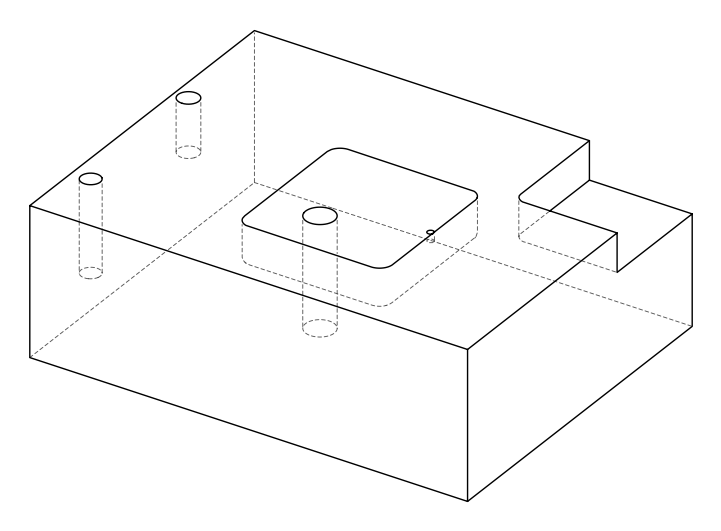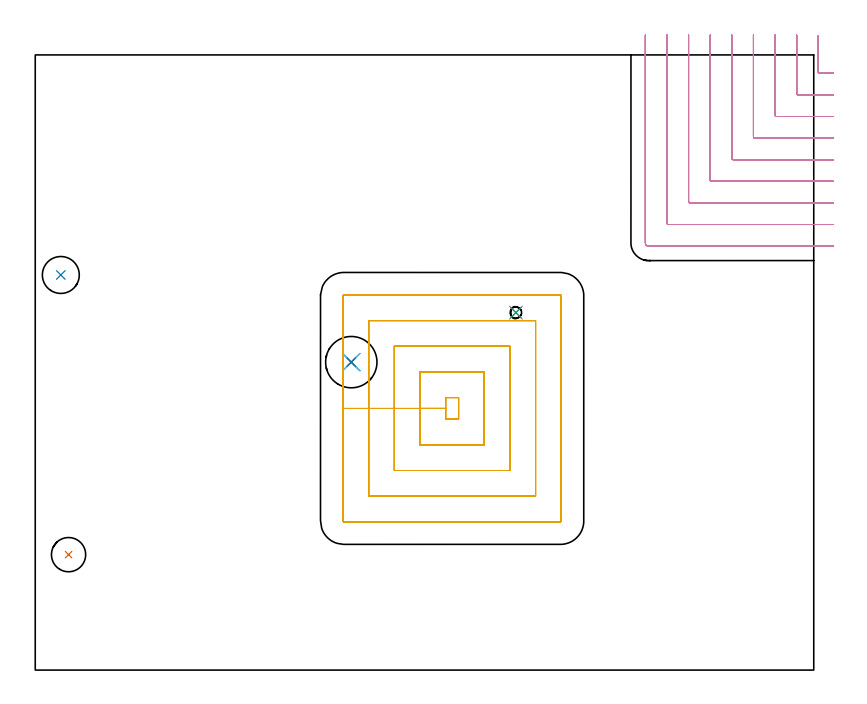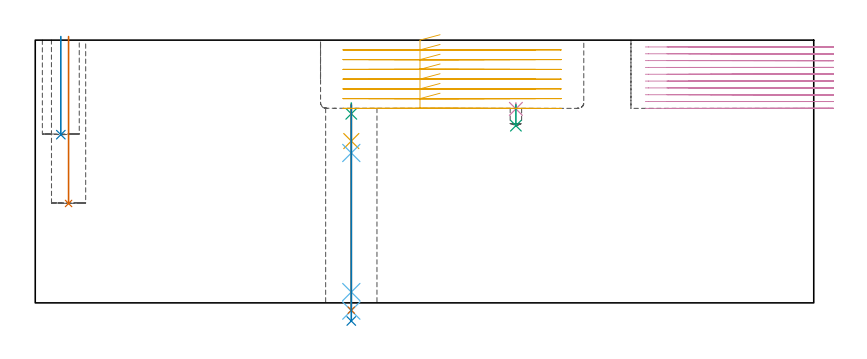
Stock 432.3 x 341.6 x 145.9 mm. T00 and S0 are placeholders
(PLAN: 11 operations, 9 tool changes, 48.1 min)
(1 INDEXABLE_INSERT_DRILL_BLIND_HOLE_FROM_SOLID | STEP1POCKET | NXT0302_009 | 0.37 min | 25609 mm3)
(2 INDEXABLE_INSERT_DRILL_BLIND_HOLE_FROM_SOLID_1 | STEP1POCKET_1 | NXT0302_012 | 0.22 min | 17226 mm3)
(3 SPOT_DRILL | STEP1HOLE | NXT0321_9005460120000 | 0.06 min | 4452 mm3)
(4 SPOT_DRILL_1 | STEP1POCKET_2 | NXT0321_9005460120000 | 0.04 min | 4145 mm3)
(5 DRILL_BLIND_HOLE_INTO_CENTER | STEP1HOLE | NXT0301_092 | 0.09 min | 1800 mm3)
(6 GUN_DRILL_THROUGH_HOLE | STEP1HOLE | UGT0307_009 | 0.56 min | 10287 mm3)
(7 DRILL_TO_ENLARGE_THROUGH_HOLE | STEP1HOLE | NXT0301_104 | 0.47 min | 5857 mm3)
(8 DRILL_TO_ENLARGE_THROUGH_HOLE_1 | STEP1HOLE | UGT0301_392 | 0.49 min | 70593 mm3)
(9 DRILL_BLIND_HOLE_INTO_CENTER_1 | STEP1POCKET_2 | NXT0301_035 | 0.06 min | 297 mm3)
(10 MILL_CORNER_NOTCH_RECTANGULAR | CORNER_NOTCH_RECTANGULAR | NXT0201_012 | Follow Part, ap 4, ae 75% | 25 min | 438547 mm3)
(11 MILL_RECTANGULAR_POCKET | POCKET_RECTANGULAR_STRAIGHT | NXT0201_007 | Follow Part, ap 6.25, ae 75% | 20.8 min | 801548 mm3)
(TOOL NXT0302_009 | Index. Insert Drill 19mm [880-D1900L25-05] | D19 PA176 FL95 Z2)
(TOOL NXT0302_012 | Index. Insert Drill 20.5mm [880-D2050L25-03] | D20.5 PA176 FL62 Z2)
(TOOL NXT0321_9005460120000 | NC Spot Drill, 142deg, 12mm, Carbide, Uncoated | D12 PA142 FL30 Z2)
(TOOL NXT0301_092 | Carbide Drill 12.1mm [860.1-1210-061A1-MM 2214] | D12.1 PA140 FL77 Z2)
(TOOL UGT0307_009 | Gun Drill 12 mm | D12 PA130 FL24 Z1)
(TOOL NXT0301_104 | Carbide Drill 14mm [860.1-1400-112A1-MM 2214] | D14 PA140 FL123 Z2)
(TOOL UGT0301_392 | Twist Drill 28.5 mm | D28.5 PA118 FL165 Z2)
(TOOL NXT0301_035 | Carbide Drill 6.4mm [860.1-0640-032A1-MM 2214] | D6.4 PA140 FL53 Z2)
(TOOL NXT0201_012 | ENDMILL 16mm [2P460-1600-NA 1630] | D16 FL38 Z6)
(TOOL NXT0201_007 | ENDMILL 25mm [R216.25-25050GCK54P 1620] | D25 R3 FL54 Z5)
(OP 1 INDEXABLE_INSERT_DRILL_BLIND_HOLE_FROM_SOLID)
G17 G21 G94 G90
T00 M6
G54
G17 G0 G90 X18.5 Y64.1 S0 M3
G43 Z155.9 H1
G94 G81 G98 Z55.2 F250. R147.9
G80
M5
M2
(OP 2 INDEXABLE_INSERT_DRILL_BLIND_HOLE_FROM_SOLID_1)
G17 G21 G94 G90
T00 M6
G54
G17 G0 G90 X14.2 Y219.4 S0 M3
G43 Z155.9 H1
G94 G81 G98 Z93.4 F250. R147.9
G80
M5
M2
(OP 3 SPOT_DRILL)
G17 G21 G94 G90
T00 M6
G54
G17 G0 G90 X175.5 Y171. S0 M3
G43 Z155.9 H0
G94 G81 G98 Z105. F250. R111.
G80
M5
M2
(OP 4 SPOT_DRILL_1)
G17 G21 G94 G90
T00 M6
G54
G17 G0 G90 X266.9 Y198.5 S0 M3
G43 Z155.9 H0
G94 G81 G98 Z107.725 F250. R111.
G80
M5
M2
(OP 5 DRILL_BLIND_HOLE_INTO_CENTER)
G17 G21 G94 G90
T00 M6
G54
G17 G0 G90 X175.5 Y171. S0 M3
G43 Z155.9 H1
G94 G81 G98 Z89.85 F250. R110.
G80
M5
M2
(OP 6 GUN_DRILL_THROUGH_HOLE)
G17 G21 G94 G90
T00 M6
G54
G17 G0 G90 X175.5 Y171. M8
G43 Z155.9 H0
Z102.865
S716 M3
G94 G1 Z83.236 F125. M26
G4 X.084
Z6. F250.
G4 X.084
Z-4.298 F125.
G4 X.084
M5
M9
G0 Z102.865
Z155.9
M2
(OP 7 DRILL_TO_ENLARGE_THROUGH_HOLE)
G17 G21 G94 G90
T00 M6
G54
G17 G0 G90 X175.5 Y171. S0 M3
G43 Z155.9 H1
G94 G73 G98 Z-4.048 F250. Q12.45 R110.
G80
M5
M2
(OP 8 DRILL_TO_ENLARGE_THROUGH_HOLE_1)
G17 G21 G94 G90
T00 M6
G54
G17 G0 G90 X175.5 Y171. S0 M3
G43 Z155.9 H0
G94 G73 G98 Z-10.062 F250. Q23.612 R110.
G80
M5
M2
(OP 9 DRILL_BLIND_HOLE_INTO_CENTER_1)
G17 G21 G94 G90
T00 M6
G54
G17 G0 G90 X266.9 Y198.5 S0 M3
G43 Z155.9 H1
G94 G81 G98 Z98.4 F250. R110.
G80
M5
M2
(OP 10 MILL_CORNER_NOTCH_RECTANGULAR)
G17 G21 G94 G90
T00 M6
G54
G17 G0 G90 X434.8 Y352.199 S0 M3
G43 Z155.9 H1
Z142.11
G94 G1 Y349.199 F250.
Y332.193 F500.
G3 X435.593 Y331.4 R0.8
G1 X440.3
X443.3 F250.
G0 Z155.9
X422.8 Y352.6
Z142.11
G1 Y349.6
Y320.194 F500.
G3 X423.594 Y319.4 R0.8
G1 X440.3
X443.3 F250.
G0 Z155.9
X410.8 Y352.6
Z142.11
G1 Y349.6
Y308.194 F500.
G3 X411.594 Y307.4 R0.8
G1 X440.3
X443.3 F250.
G0 Z155.9
X398.8 Y352.6
Z142.11
G1 Y349.6
Y296.194 F500.
G3 X399.594 Y295.4 R0.8
G1 X440.3
X443.3 F250.
G0 Z155.9
X386.8 Y352.6
Z142.11
G1 Y349.6
Y284.195 F500.
G3 X387.595 Y283.4 R0.8
G1 X440.3
X443.3 F250.
G0 Z155.9
X374.8 Y352.6
Z142.11
G1 Y349.6
Y272.195 F500.
G3 X375.595 Y271.4 R0.8
G1 X440.3
X443.3 F250.
G0 Z155.9
X362.8 Y352.6
Z142.11
G1 Y349.6
Y260.195 F500.
G3 X363.595 Y259.4 R0.8
G1 X440.3
X443.3 F250.
G0 Z155.9
X350.8 Y352.6
Z142.11
G1 Y349.6
Y248.196 F500.
G3 X351.596 Y247.4 R0.8
G1 X440.3
X443.3 F250.
G0 Z155.9
X338.8 Y352.6
Z142.11
G1 Y349.6
Y237.2 F500.
G3 X340.6 Y235.4 R1.8
G1 X440.3
X443.3 F250.
G0 Z155.9
X434.8 Y352.199
Z138.32
G1 Y349.199
Y332.193 F500.
G3 X435.593 Y331.4 R0.8
G1 X440.3
X443.3 F250.
G0 Z155.9
X422.8 Y352.6
Z138.32
G1 Y349.6
Y320.194 F500.
G3 X423.594 Y319.4 R0.8
G1 X440.3
X443.3 F250.
G0 Z155.9
X410.8 Y352.6
Z138.32
G1 Y349.6
Y308.194 F500.
G3 X411.594 Y307.4 R0.8
G1 X440.3
X443.3 F250.
G0 Z155.9
X398.8 Y352.6
Z138.32
G1 Y349.6
Y296.194 F500.
G3 X399.594 Y295.4 R0.8
G1 X440.3
X443.3 F250.
G0 Z155.9
X386.8 Y352.6
Z138.32
G1 Y349.6
Y284.195 F500.
G3 X387.595 Y283.4 R0.8
G1 X440.3
X443.3 F250.
G0 Z155.9
X374.8 Y352.6
Z138.32
G1 Y349.6
Y272.195 F500.
G3 X375.595 Y271.4 R0.8
G1 X440.3
X443.3 F250.
G0 Z155.9
X362.8 Y352.6
Z138.32
G1 Y349.6
Y260.195 F500.
G3 X363.595 Y259.4 R0.8
G1 X440.3
X443.3 F250.
G0 Z155.9
X350.8 Y352.6
Z138.32
G1 Y349.6
Y248.196 F500.
G3 X351.596 Y247.4 R0.8
G1 X440.3
X443.3 F250.
G0 Z155.9
X338.8 Y352.6
Z138.32
G1 Y349.6
Y237.2 F500.
G3 X340.6 Y235.4 R1.8
G1 X440.3
X443.3 F250.
G0 Z155.9
X434.8 Y352.199
Z134.53
G1 Y349.199
Y332.193 F500.
G3 X435.593 Y331.4 R0.8
G1 X440.3
X443.3 F250.
G0 Z155.9
X422.8 Y352.6
Z134.53
G1 Y349.6
Y320.194 F500.
G3 X423.594 Y319.4 R0.8
G1 X440.3
X443.3 F250.
G0 Z155.9
X410.8 Y352.6
Z134.53
G1 Y349.6
Y308.194 F500.
G3 X411.594 Y307.4 R0.8
G1 X440.3
X443.3 F250.
G0 Z155.9
X398.8 Y352.6
Z134.53
G1 Y349.6
Y296.194 F500.
G3 X399.594 Y295.4 R0.8
G1 X440.3
X443.3 F250.
G0 Z155.9
X386.8 Y352.6
Z134.53
G1 Y349.6
Y284.195 F500.
G3 X387.595 Y283.4 R0.8
G1 X440.3
X443.3 F250.
G0 Z155.9
X374.8 Y352.6
Z134.53
G1 Y349.6
Y272.195 F500.
G3 X375.595 Y271.4 R0.8
G1 X440.3
X443.3 F250.
G0 Z155.9
X362.8 Y352.6
Z134.53
G1 Y349.6
Y260.195 F500.
G3 X363.595 Y259.4 R0.8
G1 X440.3
X443.3 F250.
G0 Z155.9
X350.8 Y352.6
Z134.53
G1 Y349.6
Y248.196 F500.
G3 X351.596 Y247.4 R0.8
G1 X440.3
X443.3 F250.
G0 Z155.9
X338.8 Y352.6
Z134.53
G1 Y349.6
Y237.2 F500.
G3 X340.6 Y235.4 R1.8
G1 X440.3
X443.3 F250.
G0 Z155.9
X434.8 Y352.199
Z130.74
G1 Y349.199
Y332.193 F500.
G3 X435.593 Y331.4 R0.8
G1 X440.3
X443.3 F250.
G0 Z155.9
X422.8 Y352.6
Z130.74
G1 Y349.6
Y320.194 F500.
G3 X423.594 Y319.4 R0.8
G1 X440.3
X443.3 F250.
G0 Z155.9
X410.8 Y352.6
Z130.74
G1 Y349.6
Y308.194 F500.
G3 X411.594 Y307.4 R0.8
G1 X440.3
X443.3 F250.
G0 Z155.9
X398.8 Y352.6
Z130.74
G1 Y349.6
Y296.194 F500.
G3 X399.594 Y295.4 R0.8
G1 X440.3
X443.3 F250.
G0 Z155.9
X386.8 Y352.6
Z130.74
G1 Y349.6
Y284.195 F500.
G3 X387.595 Y283.4 R0.8
G1 X440.3
X443.3 F250.
G0 Z155.9
X374.8 Y352.6
Z130.74
G1 Y349.6
Y272.195 F500.
G3 X375.595 Y271.4 R0.8
G1 X440.3
X443.3 F250.
G0 Z155.9
X362.8 Y352.6
Z130.74
G1 Y349.6
Y260.195 F500.
G3 X363.595 Y259.4 R0.8
G1 X440.3
X443.3 F250.
G0 Z155.9
X350.8 Y352.6
Z130.74
G1 Y349.6
Y248.196 F500.
G3 X351.596 Y247.4 R0.8
G1 X440.3
X443.3 F250.
G0 Z155.9
X338.8 Y352.6
Z130.74
G1 Y349.6
Y237.2 F500.
G3 X340.6 Y235.4 R1.8
G1 X440.3
X443.3 F250.
G0 Z155.9
X434.8 Y352.199
Z126.95
G1 Y349.199
Y332.193 F500.
G3 X435.593 Y331.4 R0.8
G1 X440.3
X443.3 F250.
G0 Z155.9
X422.8 Y352.6
Z126.95
G1 Y349.6
Y320.194 F500.
G3 X423.594 Y319.4 R0.8
G1 X440.3
X443.3 F250.
G0 Z155.9
X410.8 Y352.6
Z126.95
G1 Y349.6
Y308.194 F500.
G3 X411.594 Y307.4 R0.8
G1 X440.3
X443.3 F250.
G0 Z155.9
X398.8 Y352.6
Z126.95
G1 Y349.6
Y296.194 F500.
G3 X399.594 Y295.4 R0.8
G1 X440.3
X443.3 F250.
G0 Z155.9
X386.8 Y352.6
Z126.95
G1 Y349.6
Y284.195 F500.
G3 X387.595 Y283.4 R0.8
G1 X440.3
X443.3 F250.
G0 Z155.9
X374.8 Y352.6
Z126.95
G1 Y349.6
Y272.195 F500.
G3 X375.595 Y271.4 R0.8
G1 X440.3
X443.3 F250.
G0 Z155.9
X362.8 Y352.6
Z126.95
G1 Y349.6
Y260.195 F500.
G3 X363.595 Y259.4 R0.8
G1 X440.3
X443.3 F250.
G0 Z155.9
X350.8 Y352.6
Z126.95
G1 Y349.6
Y248.196 F500.
G3 X351.596 Y247.4 R0.8
G1 X440.3
X443.3 F250.
G0 Z155.9
X338.8 Y352.6
Z126.95
G1 Y349.6
Y237.2 F500.
G3 X340.6 Y235.4 R1.8
G1 X440.3
X443.3 F250.
G0 Z155.9
X434.8 Y352.199
Z123.16
G1 Y349.199
Y332.193 F500.
G3 X435.593 Y331.4 R0.8
G1 X440.3
X443.3 F250.
G0 Z155.9
X422.8 Y352.6
Z123.16
G1 Y349.6
Y320.194 F500.
G3 X423.594 Y319.4 R0.8
G1 X440.3
X443.3 F250.
G0 Z155.9
X410.8 Y352.6
Z123.16
G1 Y349.6
Y308.194 F500.
G3 X411.594 Y307.4 R0.8
G1 X440.3
X443.3 F250.
G0 Z155.9
X398.8 Y352.6
Z123.16
G1 Y349.6
Y296.194 F500.
G3 X399.594 Y295.4 R0.8
G1 X440.3
X443.3 F250.
G0 Z155.9
X386.8 Y352.6
Z123.16
G1 Y349.6
Y284.195 F500.
G3 X387.595 Y283.4 R0.8
G1 X440.3
X443.3 F250.
G0 Z155.9
X374.8 Y352.6
Z123.16
G1 Y349.6
Y272.195 F500.
G3 X375.595 Y271.4 R0.8
G1 X440.3
X443.3 F250.
G0 Z155.9
X362.8 Y352.6
Z123.16
G1 Y349.6
Y260.195 F500.
G3 X363.595 Y259.4 R0.8
G1 X440.3
X443.3 F250.
G0 Z155.9
X350.8 Y352.6
Z123.16
G1 Y349.6
Y248.196 F500.
G3 X351.596 Y247.4 R0.8
G1 X440.3
X443.3 F250.
G0 Z155.9
X338.8 Y352.6
Z123.16
G1 Y349.6
Y237.2 F500.
G3 X340.6 Y235.4 R1.8
G1 X440.3
X443.3 F250.
G0 Z155.9
X434.8 Y352.199
Z119.37
G1 Y349.199
Y332.193 F500.
G3 X435.593 Y331.4 R0.8
G1 X440.3
X443.3 F250.
G0 Z155.9
X422.8 Y352.6
Z119.37
G1 Y349.6
Y320.194 F500.
G3 X423.594 Y319.4 R0.8
G1 X440.3
X443.3 F250.
G0 Z155.9
X410.8 Y352.6
Z119.37
G1 Y349.6
Y308.194 F500.
G3 X411.594 Y307.4 R0.8
G1 X440.3
X443.3 F250.
G0 Z155.9
X398.8 Y352.6
Z119.37
G1 Y349.6
Y296.194 F500.
G3 X399.594 Y295.4 R0.8
G1 X440.3
X443.3 F250.
G0 Z155.9
X386.8 Y352.6
Z119.37
G1 Y349.6
Y284.195 F500.
G3 X387.595 Y283.4 R0.8
G1 X440.3
X443.3 F250.
G0 Z155.9
X374.8 Y352.6
Z119.37
G1 Y349.6
Y272.195 F500.
G3 X375.595 Y271.4 R0.8
G1 X440.3
X443.3 F250.
G0 Z155.9
X362.8 Y352.6
Z119.37
G1 Y349.6
Y260.195 F500.
G3 X363.595 Y259.4 R0.8
G1 X440.3
X443.3 F250.
G0 Z155.9
X350.8 Y352.6
Z119.37
G1 Y349.6
Y248.196 F500.
G3 X351.596 Y247.4 R0.8
G1 X440.3
X443.3 F250.
G0 Z155.9
X338.8 Y352.6
Z119.37
G1 Y349.6
Y237.2 F500.
G3 X340.6 Y235.4 R1.8
G1 X440.3
X443.3 F250.
G0 Z155.9
X434.8 Y352.199
Z115.58
G1 Y349.199
Y332.193 F500.
G3 X435.593 Y331.4 R0.8
G1 X440.3
X443.3 F250.
G0 Z155.9
X422.8 Y352.6
Z115.58
G1 Y349.6
Y320.194 F500.
G3 X423.594 Y319.4 R0.8
G1 X440.3
X443.3 F250.
G0 Z155.9
X410.8 Y352.6
Z115.58
G1 Y349.6
Y308.194 F500.
G3 X411.594 Y307.4 R0.8
G1 X440.3
X443.3 F250.
G0 Z155.9
X398.8 Y352.6
Z115.58
G1 Y349.6
Y296.194 F500.
G3 X399.594 Y295.4 R0.8
G1 X440.3
X443.3 F250.
G0 Z155.9
X386.8 Y352.6
Z115.58
G1 Y349.6
Y284.195 F500.
G3 X387.595 Y283.4 R0.8
G1 X440.3
X443.3 F250.
G0 Z155.9
X374.8 Y352.6
Z115.58
G1 Y349.6
Y272.195 F500.
G3 X375.595 Y271.4 R0.8
G1 X440.3
X443.3 F250.
G0 Z155.9
X362.8 Y352.6
Z115.58
G1 Y349.6
Y260.195 F500.
G3 X363.595 Y259.4 R0.8
G1 X440.3
X443.3 F250.
G0 Z155.9
X350.8 Y352.6
Z115.58
G1 Y349.6
Y248.196 F500.
G3 X351.596 Y247.4 R0.8
G1 X440.3
X443.3 F250.
G0 Z155.9
X338.8 Y352.6
Z115.58
G1 Y349.6
Y237.2 F500.
G3 X340.6 Y235.4 R1.8
G1 X440.3
X443.3 F250.
G0 Z155.9
X434.8 Y352.199
Z111.79
G1 Y349.199
Y332.193 F500.
G3 X435.593 Y331.4 R0.8
G1 X440.3
X443.3 F250.
G0 Z155.9
X422.8 Y352.6
Z111.79
G1 Y349.6
Y320.194 F500.
G3 X423.594 Y319.4 R0.8
G1 X440.3
X443.3 F250.
G0 Z155.9
X410.8 Y352.6
Z111.79
G1 Y349.6
Y308.194 F500.
G3 X411.594 Y307.4 R0.8
G1 X440.3
X443.3 F250.
G0 Z155.9
X398.8 Y352.6
Z111.79
G1 Y349.6
Y296.194 F500.
G3 X399.594 Y295.4 R0.8
G1 X440.3
X443.3 F250.
G0 Z155.9
X386.8 Y352.6
Z111.79
G1 Y349.6
Y284.195 F500.
G3 X387.595 Y283.4 R0.8
G1 X440.3
X443.3 F250.
G0 Z155.9
X374.8 Y352.6
Z111.79
G1 Y349.6
Y272.195 F500.
G3 X375.595 Y271.4 R0.8
G1 X440.3
X443.3 F250.
G0 Z155.9
X362.8 Y352.6
Z111.79
G1 Y349.6
Y260.195 F500.
G3 X363.595 Y259.4 R0.8
G1 X440.3
X443.3 F250.
G0 Z155.9
X350.8 Y352.6
Z111.79
G1 Y349.6
Y248.196 F500.
G3 X351.596 Y247.4 R0.8
G1 X440.3
X443.3 F250.
G0 Z155.9
X338.8 Y352.6
Z111.79
G1 Y349.6
Y237.2 F500.
G3 X340.6 Y235.4 R1.8
G1 X440.3
X443.3 F250.
G0 Z155.9
X434.8 Y352.199
Z108.
G1 Y349.199
Y332.193 F500.
G3 X435.593 Y331.4 R0.8
G1 X440.3
X443.3 F250.
G0 Z155.9
X422.8 Y352.6
Z108.
G1 Y349.6
Y320.194 F500.
G3 X423.594 Y319.4 R0.8
G1 X440.3
X443.3 F250.
G0 Z155.9
X410.8 Y352.6
Z108.
G1 Y349.6
Y308.194 F500.
G3 X411.594 Y307.4 R0.8
G1 X440.3
X443.3 F250.
G0 Z155.9
X398.8 Y352.6
Z108.
G1 Y349.6
Y296.194 F500.
G3 X399.594 Y295.4 R0.8
G1 X440.3
X443.3 F250.
G0 Z155.9
X386.8 Y352.6
Z108.
G1 Y349.6
Y284.195 F500.
G3 X387.595 Y283.4 R0.8
G1 X440.3
X443.3 F250.
G0 Z155.9
X374.8 Y352.6
Z108.
G1 Y349.6
Y272.195 F500.
G3 X375.595 Y271.4 R0.8
G1 X440.3
X443.3 F250.
G0 Z155.9
X362.8 Y352.6
Z108.
G1 Y349.6
Y260.195 F500.
G3 X363.595 Y259.4 R0.8
G1 X440.3
X443.3 F250.
G0 Z155.9
X350.8 Y352.6
Z108.
G1 Y349.6
Y248.196 F500.
G3 X351.596 Y247.4 R0.8
G1 X440.3
X443.3 F250.
G0 Z155.9
X338.8 Y352.6
Z108.
G1 Y349.6
Y237.2 F500.
G3 X340.6 Y235.4 R1.8
G1 X440.3
X443.3 F250.
G0 Z155.9
M5
M2
(OP 11 MILL_RECTANGULAR_POCKET)
G17 G21 G94 G90
T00 M6
G54
G17 G0 G90 X224.802 Y165.55 S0 M3
G43 Z155.9 H1
Z148.9
G94 G1 X213.65 Z145.912 F250.
Y145.3 Z140.486
X227.9
Y139.3 F500.
X235.1
Y151.3
X227.9
Y145.3
X213.65
Y125.05
X249.35
Y165.55
X213.65
Y145.3
X199.4
Y110.8
X263.6
Y179.8
X199.4
Y145.3
X185.15
Y96.55
X277.85
Y194.05
X185.15
Y145.3
X170.9
Y82.8
G3 X171.4 Y82.3 R0.5
G1 X291.6
G3 X292.1 Y82.8 R0.5
G1 Y207.8
G3 X291.6 Y208.3 R0.5
G1 X171.4
G3 X170.9 Y207.8 R0.5
G1 Y145.3
Y144.3
G0 X224.802 Y165.55 Z143.486
G1 X213.65 Z140.497 F250.
Y145.3 Z135.071
X227.9
Y139.3 F500.
X235.1
Y151.3
X227.9
Y145.3
X213.65
Y125.05
X249.35
Y165.55
X213.65
Y145.3
X199.4
Y110.8
X263.6
Y179.8
X199.4
Y145.3
X185.15
Y96.55
X277.85
Y194.05
X185.15
Y145.3
X170.9
Y82.8
G3 X171.4 Y82.3 R0.5
G1 X291.6
G3 X292.1 Y82.8 R0.5
G1 Y207.8
G3 X291.6 Y208.3 R0.5
G1 X171.4
G3 X170.9 Y207.8 R0.5
G1 Y145.3
Y144.3
G0 X224.802 Y165.55 Z138.071
G1 X213.65 Z135.083 F250.
Y145.3 Z129.657
X227.9
Y139.3 F500.
X235.1
Y151.3
X227.9
Y145.3
X213.65
Y125.05
X249.35
Y165.55
X213.65
Y145.3
X199.4
Y110.8
X263.6
Y179.8
X199.4
Y145.3
X185.15
Y96.55
X277.85
Y194.05
X185.15
Y145.3
X170.9
Y82.8
G3 X171.4 Y82.3 R0.5
G1 X291.6
G3 X292.1 Y82.8 R0.5
G1 Y207.8
G3 X291.6 Y208.3 R0.5
G1 X171.4
G3 X170.9 Y207.8 R0.5
G1 Y145.3
Y144.3
G0 X224.802 Y165.55 Z132.657
G1 X213.65 Z129.669 F250.
Y145.3 Z124.243
X227.9
Y139.3 F500.
X235.1
Y151.3
X227.9
Y145.3
X213.65
Y125.05
X249.35
Y165.55
X213.65
Y145.3
X199.4
Y110.8
X263.6
Y179.8
X199.4
Y145.3
X185.15
Y96.55
X277.85
Y194.05
X185.15
Y145.3
X170.9
Y82.8
G3 X171.4 Y82.3 R0.5
G1 X291.6
G3 X292.1 Y82.8 R0.5
G1 Y207.8
G3 X291.6 Y208.3 R0.5
G1 X171.4
G3 X170.9 Y207.8 R0.5
G1 Y145.3
Y144.3
G0 X224.802 Y165.55 Z127.243
G1 X213.65 Z124.255 F250.
Y145.3 Z118.829
X227.9
Y139.3 F500.
X235.1
Y151.3
X227.9
Y145.3
X213.65
Y125.05
X249.35
Y165.55
X213.65
Y145.3
X199.4
Y110.8
X263.6
Y179.8
X199.4
Y145.3
X185.15
Y96.55
X277.85
Y194.05
X185.15
Y145.3
X170.9
Y82.8
G3 X171.4 Y82.3 R0.5
G1 X291.6
G3 X292.1 Y82.8 R0.5
G1 Y207.8
G3 X291.6 Y208.3 R0.5
G1 X171.4
G3 X170.9 Y207.8 R0.5
G1 Y145.3
Y144.3
G0 X224.802 Y165.55 Z121.829
G1 X213.65 Z118.84 F250.
Y145.3 Z113.414
X227.9
Y139.3 F500.
X235.1
Y151.3
X227.9
Y145.3
X213.65
Y125.05
X249.35
Y165.55
X213.65
Y145.3
X199.4
Y110.8
X263.6
Y179.8
X199.4
Y145.3
X185.15
Y96.55
X277.85
Y194.05
X185.15
Y145.3
X170.9
Y82.8
G3 X171.4 Y82.3 R0.5
G1 X291.6
G3 X292.1 Y82.8 R0.5
G1 Y207.8
G3 X291.6 Y208.3 R0.5
G1 X171.4
G3 X170.9 Y207.8 R0.5
G1 Y145.3
Y144.3
G0 X224.802 Y165.55 Z116.414
G1 X213.65 Z113.426 F250.
Y145.3 Z108.
X227.9
Y139.3 F500.
X235.1
Y151.3
X227.9
Y145.3
X213.65
Y125.05
X249.35
Y165.55
X213.65
Y145.3
X199.4
Y110.8
X263.6
Y179.8
X199.4
Y145.3
X185.15
Y96.55
X277.85
Y194.05
X185.15
Y145.3
X170.9
Y82.8
G3 X171.4 Y82.3 R0.5
G1 X291.6
G3 X292.1 Y82.8 R0.5
G1 Y207.8
G3 X291.6 Y208.3 R0.5
G1 X171.4
G3 X170.9 Y207.8 R0.5
G1 Y145.3
Y144.3
G0 Z155.9
M5
M2
